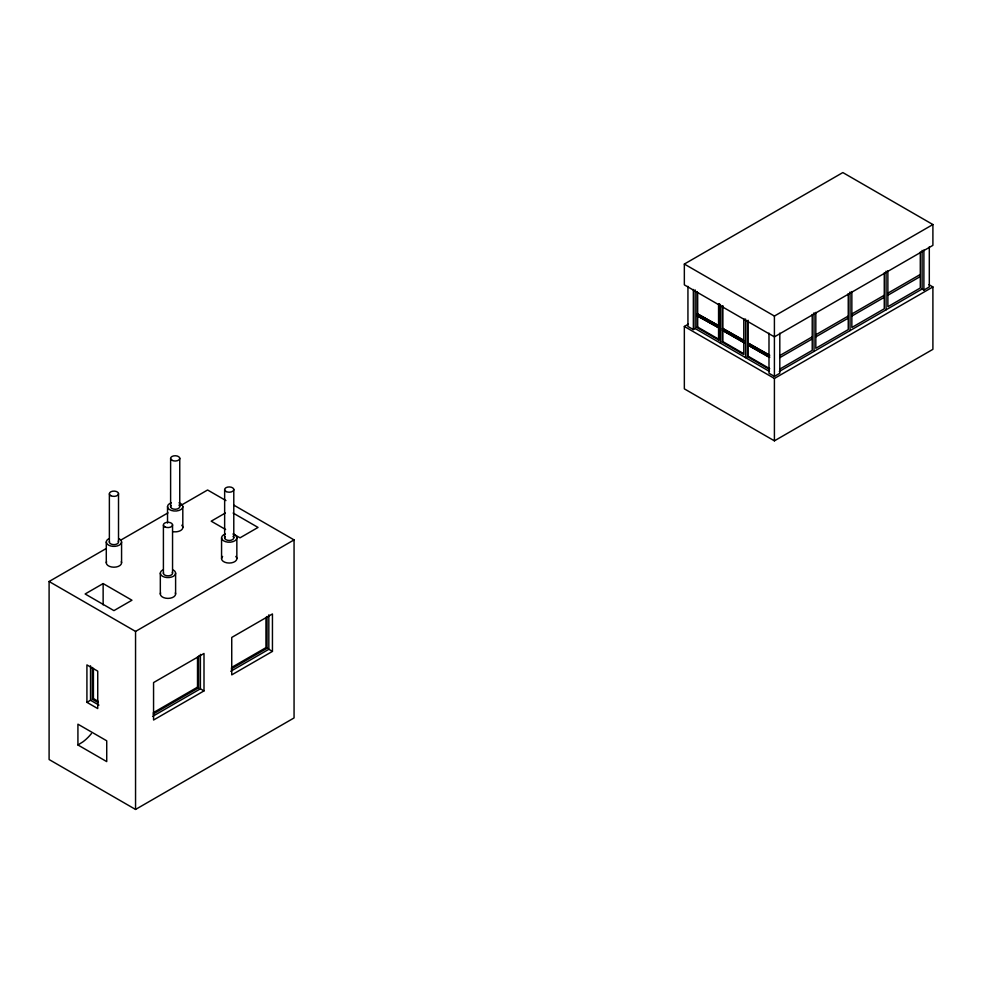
<?xml version="1.0" encoding="UTF-8"?>
<svg xmlns="http://www.w3.org/2000/svg" width="982" height="982" viewBox="0 0 982 982"><rect width="100%" height="100%" fill="white"/><g stroke="black" fill="none" stroke-linecap="round" stroke-linejoin="round"><path stroke-width="1.47" d="M233.802 505.116L294.06 539.904L294.06 717.94L135.553 809.438L49.1 759.528L49.1 581.504L105.896 548.705M120.43 540.321L167.971 512.874M181.179 505.239L207.595 489.993L225.934 500.575M103.135 583.578L85.127 593.975L113.937 610.62L131.956 600.223L103.135 583.578L103.135 604.875M225.357 513.021L211.204 521.184L225.615 529.507M684.344 264.06L842.838 172.562L932.9 224.547L932.9 245.353L774.405 336.863L684.344 284.866L684.344 264.06L774.405 316.057L932.9 224.547M49.1 581.504L135.553 631.414L294.06 539.904M696.95 291.556L696.95 327.497L718.566 339.981L719.29 339.563L719.29 328.123L697.306 315.848L697.306 313.774L719.29 326.049L719.29 303.622M697.306 315.848L719.29 328.123M928.923 284.645L932.9 286.94L932.9 349.334L774.405 440.844L684.344 388.847L684.344 326.454L688.308 324.17M687.94 286.351L687.94 326.454L693.353 329.584L695.146 328.54L769.471 371.442M696.95 327.497L697.674 327.08L719.29 339.563M697.306 313.774L719.29 326.049M744.135 342.89L722.531 330.406L722.531 328.332L743.227 339.87M722.531 330.406L743.227 341.945M86.919 702.339L97.734 708.574L97.734 671.136L86.919 664.9L86.919 702.339L90.528 700.252L98.936 705.113M92.333 667.453L92.333 699.221L93.413 698.595L98.212 701.369M722.163 306.114L722.163 342.055L722.887 341.638L743.227 353.385M747.744 342.89L769.36 355.361L769.36 357.448L747.744 344.964L747.744 342.89L769.716 355.165M747.744 344.964L769.716 357.239M747.388 356.613L748.1 356.196L769.716 368.68L768.992 369.097L747.388 356.613L747.388 320.672M77.922 744.97L106.731 761.615L106.731 740.809L77.922 724.176L77.922 744.97L82.783 741.95A33.142 19.137 -60 0 0 91.436 733.566M153.29 712.687L197.517 687.154L198.597 687.781L198.597 656.013M231.506 667.527L265.962 647.641L267.043 648.267L267.043 616.5M153.069 714.061L198.597 687.781M231.261 668.914L267.043 648.267M152.615 716.406L200.402 688.812L203.998 690.898L203.998 653.46L153.56 682.576L153.56 720.015L203.998 690.898M230.758 671.283L268.835 649.298L272.444 651.385L272.444 613.946L231.74 637.441L231.74 674.88L272.444 651.385M779.806 355.57L812.224 336.863M815.821 334.776L848.252 316.057M851.848 313.982L884.266 295.263M887.875 293.188L920.294 274.469M779.806 357.657L812.224 338.937M815.821 336.863L848.252 318.143M851.848 316.057L884.266 297.337M887.875 295.263L920.294 276.543M779.806 369.097L812.224 350.378L812.224 314.436M779.291 371.466L922.098 289.027L923.89 290.058L929.303 286.94L929.303 246.838M768.992 333.143L768.992 373.258L774.405 376.376L779.806 373.258L779.806 333.143M684.344 326.454L774.405 378.451L932.9 286.94M722.531 328.332L744.135 340.803M722.163 342.055L743.779 354.539L743.779 318.598M233.139 513.058L258.033 527.432L240.025 537.829L233.47 534.048M92.333 699.221L98.335 702.682M923.89 249.956L923.89 290.058M922.098 250.398L922.098 289.027M920.294 252.043L920.294 287.984L887.875 306.703L887.875 270.762M886.071 271.192L886.071 309.821M884.266 272.836L884.266 308.778L851.848 327.497L851.848 291.556M850.044 291.998L850.044 330.615M848.252 293.643L848.252 329.584L815.821 348.291L815.821 312.35M814.029 312.792L814.029 351.421M774.405 316.057L774.405 376.376M774.405 378.451L774.405 440.844M748.1 320.255L748.1 342.681M748.1 344.756L748.1 356.196M745.583 319.027L745.583 357.657M722.887 305.697L722.887 328.123M722.887 330.197L722.887 341.638M720.371 304.469L720.371 343.099M718.922 326.245L718.922 328.332M718.566 304.039L718.566 339.981M697.674 292.636L697.674 313.565M697.674 315.639L697.674 327.08M695.146 289.911L695.146 328.54M693.353 289.469L693.353 329.584M268.835 614.855L268.835 649.298M265.962 617.383L265.962 647.641M236.846 537.829L236.846 558.623M233.79 489.38L233.79 537.633M224.645 489.773L224.645 538.013M221.564 537.829L221.564 558.623M200.402 654.38L200.402 688.812M197.517 656.897L197.517 687.154M182.812 506.638L182.812 527.432M179.755 458.189L179.755 506.442M175.606 573.181L175.606 593.987M172.55 524.732L172.55 572.985M170.61 458.569L170.61 506.822M167.529 506.638L167.529 522.976M163.405 525.125L163.405 573.378M160.324 573.181L160.324 593.987M135.553 631.414L135.553 809.438M121.572 541.99L121.572 562.784M118.515 493.541L118.515 541.794M109.37 493.921L109.37 542.174M106.289 541.99L106.289 562.784M93.413 668.337L93.413 698.595M90.528 665.808L90.528 700.252M233.029 534.012A7.647 4.407 0 0 1 235.066 540.665A7.647 4.407 0 0 1 223.356 540.665A7.647 4.407 0 0 1 225.381 534.012M235.827 556.426A7.647 4.407 0 0 1 229.211 563.042A7.647 4.407 0 0 1 222.595 556.426M233.004 536.344A4.591 2.651 0 0 1 229.543 540.468A4.591 2.651 0 0 1 225.087 536.675M173.372 570.063A7.647 4.407 0 0 1 173.372 576.299A7.647 4.407 0 0 1 162.57 576.299A7.647 4.407 0 0 1 162.57 570.063M175.348 592.846A7.647 4.407 0 0 1 167.971 598.394A7.647 4.407 0 0 1 160.582 592.846M172.304 572.31A4.591 2.651 0 0 1 168.303 575.82A4.591 2.651 0 0 1 163.466 572.678M178.994 502.809A7.647 4.407 0 0 1 181.032 509.474A7.647 4.407 0 0 1 169.321 509.474A7.647 4.407 0 0 1 171.347 502.809M178.97 505.141A4.591 2.651 0 0 1 175.508 509.265A4.591 2.651 0 0 1 171.052 505.472M181.793 525.223A7.647 4.407 0 0 1 181.24 530.12A7.647 4.407 0 0 1 173.2 531.692M119.338 538.873A7.647 4.407 0 0 1 119.338 545.108A7.647 4.407 0 0 1 108.536 545.108A7.647 4.407 0 0 1 108.536 538.873M121.314 561.643A7.647 4.407 0 0 1 113.937 567.203A7.647 4.407 0 0 1 106.547 561.643M118.27 541.119A4.591 2.651 0 0 1 114.28 544.629A4.591 2.651 0 0 1 109.432 541.487M226.216 491.577A4.591 2.651 0 0 0 233.716 490.067A4.591 2.651 0 0 0 227.714 487.072A4.591 2.651 0 0 0 226.216 491.577M164.976 526.929A4.591 2.651 0 0 0 172.476 525.431A4.591 2.651 0 0 0 166.474 522.424A4.591 2.651 0 0 0 164.976 526.929M172.181 460.386A4.591 2.651 0 0 0 179.681 458.876A4.591 2.651 0 0 0 173.679 455.881A4.591 2.651 0 0 0 172.181 460.386M110.941 495.738A4.591 2.651 0 0 0 118.441 494.228A4.591 2.651 0 0 0 112.439 491.233A4.591 2.651 0 0 0 110.941 495.738"/></g></svg>
